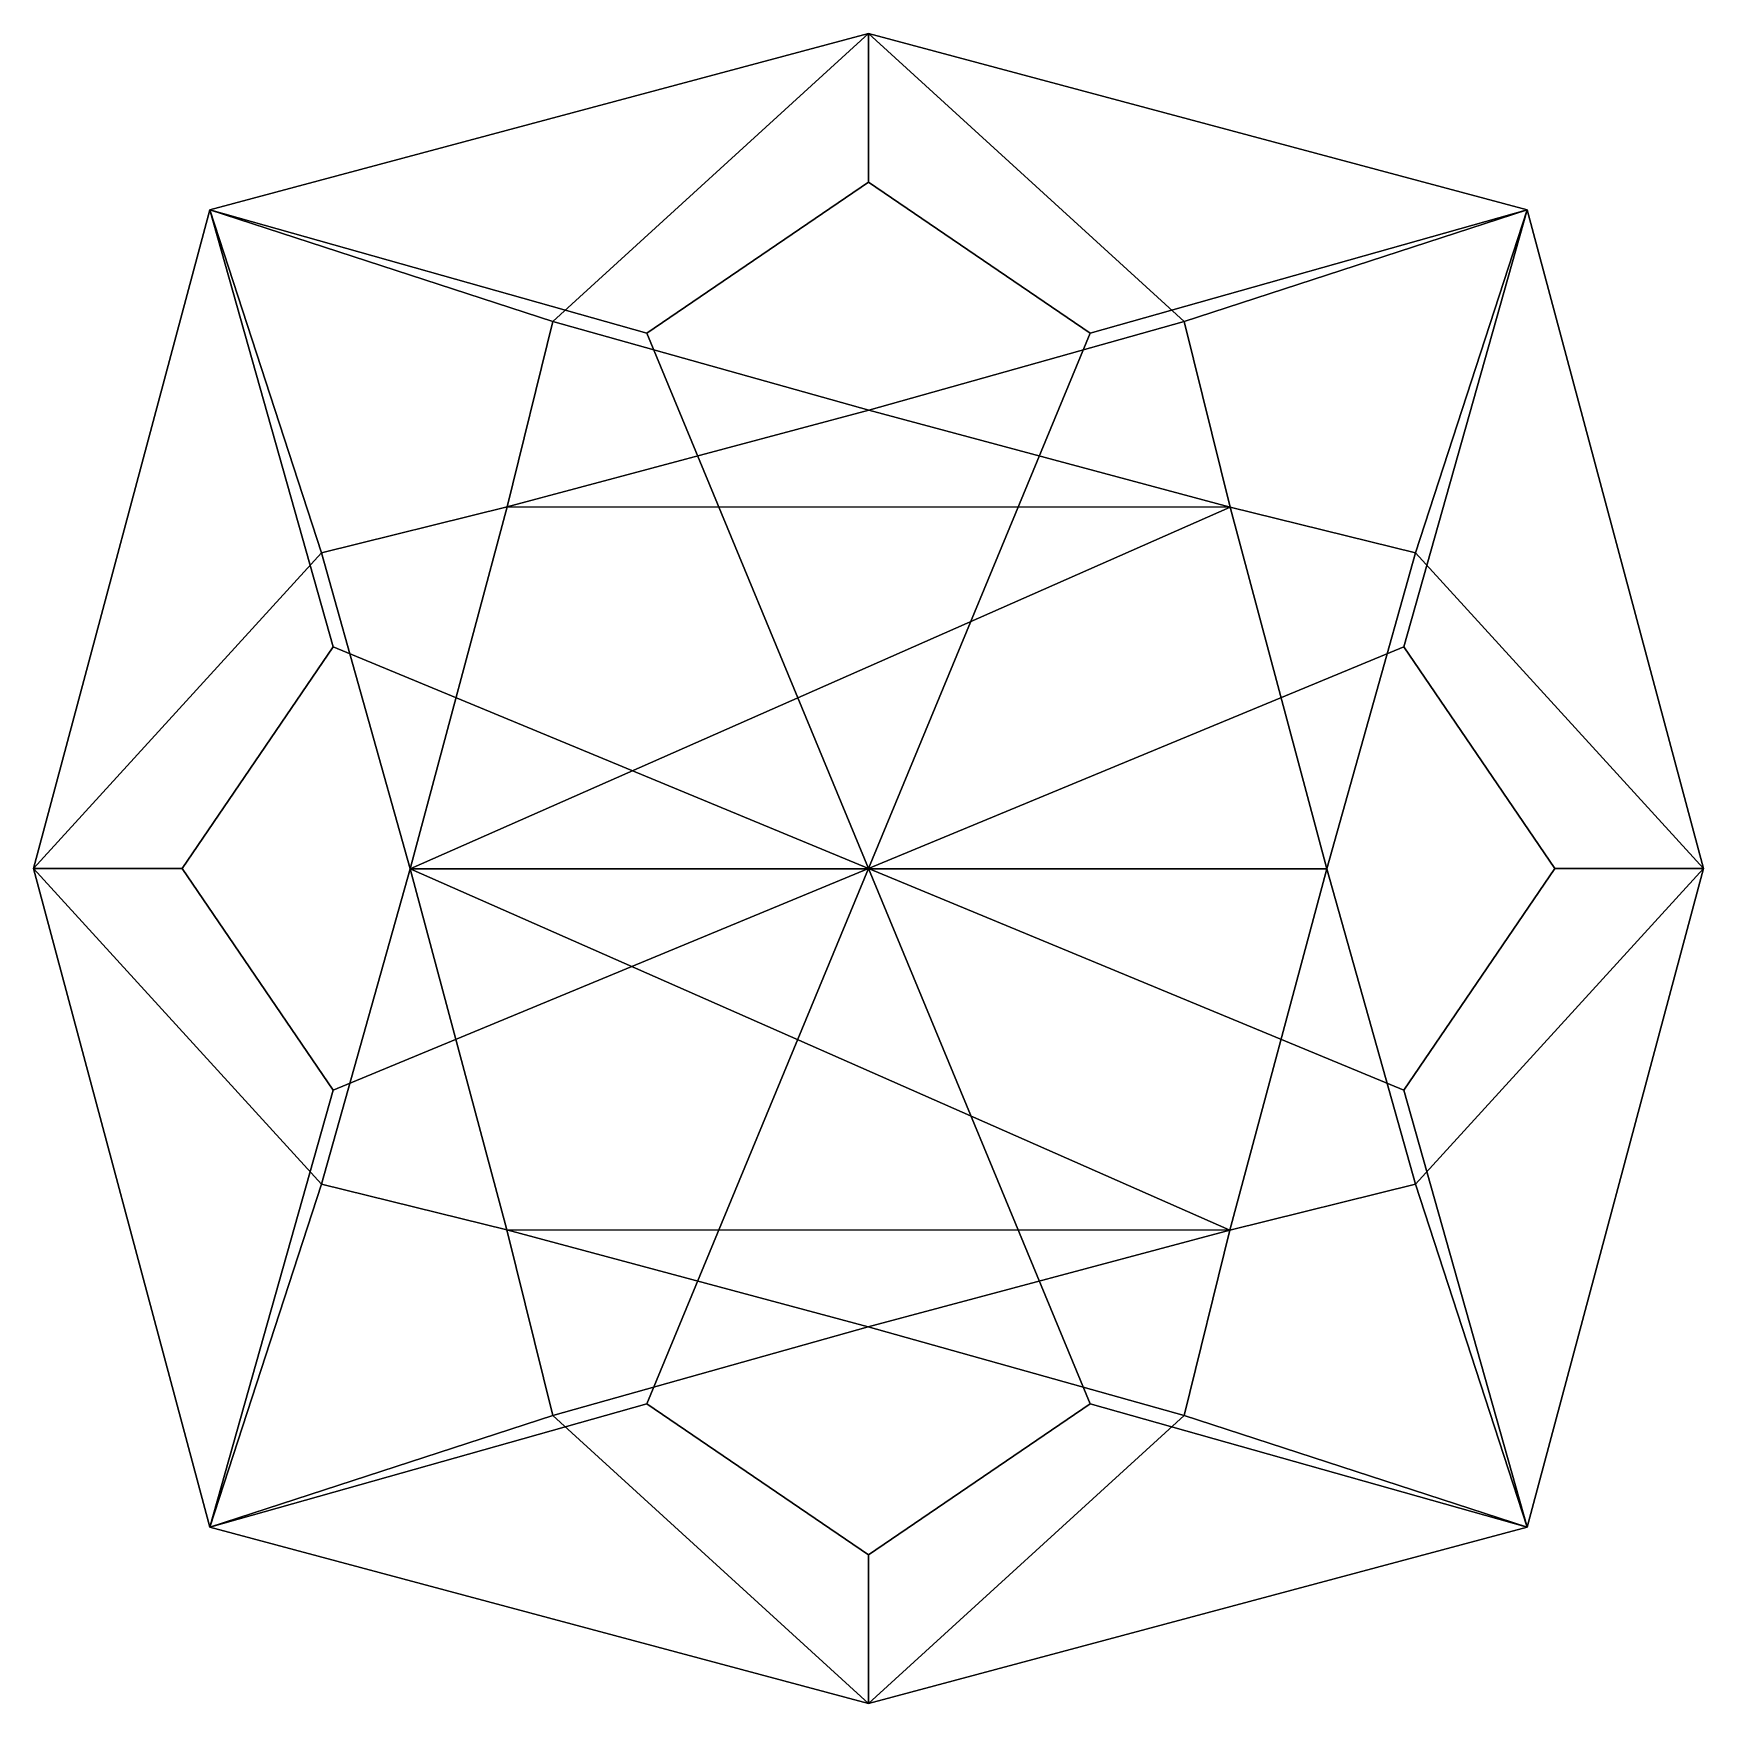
# Model space of a CAD drawing. Extents: x -1.71 to 0.36, y -1.03 to 1.03.
import ezdxf

# ---------------------------------------------------------------- set-up
doc = ezdxf.new("R2010")
doc.units = 0
doc.layers.add('Cylinder', color=15, linetype='CONTINUOUS')

msp = doc.modelspace()

# ---------------------------------------------------------------- linework, layer by layer
at = {"layer": 'Cylinder', "color": 0}
for points in [[(-1.492683, 0.815329, 0.621743), (-0.677355, 1.033795, 0.621671), (-0.677355, 1.033795, 0.659648), (-1.492683, 0.815329, 0.659649)], [(-1.492683, 0.815329, 0.621743), (-0.951804, 0.662579, 0.195384), (-0.677355, 0.849712, 0.358056), (-0.677355, 1.033795, 0.621671)], [(-1.492683, 0.815329, 0.659649), (-0.677355, 1.033795, 0.659648), (-1.068289, 0.677236, 0.918751)], [(-0.676762, 0.567426, 0.99853), (-1.068289, 0.677236, 0.918751), (-0.677355, 1.033795, 0.659648), (-0.28642, 0.677236, 0.918751)], [(-0.677355, 1.033795, 0.621671), (0.137973, 0.815329, 0.621743), (0.137973, 0.815329, 0.659649), (-0.677355, 1.033795, 0.659648)], [(-0.677355, 0.849712, 0.358056), (-0.402906, 0.662579, 0.195384), (0.137973, 0.815329, 0.621743), (-0.677355, 1.033795, 0.621671)], [(0.137973, 0.815329, 0.659649), (-0.28642, 0.677236, 0.918751), (-0.677355, 1.033795, 0.659648)], [(-0.951804, 0.662579, 0.195384), (-0.677355, 0, -0.380587), (-0.402906, 0.662579, 0.195384), (-0.677355, 0.849712, 0.358056)], [(-1.71115, -0.000001, 0.621671), (-1.492683, 0.815329, 0.621743), (-1.492683, 0.815329, 0.659649), (-1.71115, -0.000001, 0.659649)], [(-1.339934, 0.274449, 0.195384), (-1.492683, 0.815329, 0.621743), (-1.71115, -0.000001, 0.621671), (-1.527067, -0.000001, 0.358056)], [(-1.492683, 0.815329, 0.659649), (-1.354591, 0.390934, 0.918751), (-1.71115, -0.000001, 0.659649)], [(-1.339934, 0.274449, 0.195384), (-0.677355, 0, -0.380587), (-0.951804, 0.662579, 0.195384), (-1.492683, 0.815329, 0.621743)], [(-1.124593, 0.447673, 0.998558), (-1.354591, 0.390934, 0.918751), (-1.492683, 0.815329, 0.659649), (-1.068289, 0.677236, 0.918751)], [(-0.402906, 0.662579, 0.195384), (-0.677355, 0, -0.380587), (-0.014775, 0.27445, 0.195385), (0.137973, 0.815329, 0.621743)], [(-0.229681, 0.447239, 0.998557), (-0.28642, 0.677236, 0.918751), (0.137973, 0.815329, 0.659649), (-0.000118, 0.390935, 0.918751)], [(0.137973, 0.815329, 0.621743), (-0.014775, 0.27445, 0.195385), (0.172357, 0, 0.358057), (0.35644, 0, 0.621671)], [(0.137973, 0.815329, 0.659649), (0.35644, 0, 0.659649), (-0.000118, 0.390935, 0.918751)], [(0.137973, 0.815329, 0.621743), (0.35644, 0, 0.621671), (0.35644, 0, 0.659649), (0.137973, 0.815329, 0.659649)], [(-1.124593, 0.447673, 0.998558), (-1.068289, 0.677236, 0.918751), (-0.676762, 0.567426, 0.99853)], [(-0.676762, 0.567426, 0.99853), (-0.28642, 0.677236, 0.918751), (-0.229681, 0.447239, 0.998557)], [(-0.676762, 0.567426, 0.99853), (-0.229681, 0.447239, 0.998557), (-1.124593, 0.447673, 0.998558)], [(-1.24478, -0.000595, 0.99853), (-1.354591, 0.390934, 0.918751), (-1.124593, 0.447673, 0.998558)], [(-1.124593, 0.447673, 0.998558), (-0.229681, 0.447239, 0.998557), (-1.24478, -0.000595, 0.99853)], [(-0.229681, 0.447239, 0.998557), (-0.109929, -0.000594, 0.99853), (-1.24478, -0.000595, 0.99853)], [(-0.229681, 0.447239, 0.998557), (-0.000118, 0.390935, 0.918751), (-0.109929, -0.000594, 0.99853)], [(-1.354591, -0.390935, 0.918751), (-1.71115, -0.000001, 0.659649), (-1.354591, 0.390934, 0.918751), (-1.24478, -0.000595, 0.99853)], [(-0.109929, -0.000594, 0.99853), (-0.000118, 0.390935, 0.918751), (0.35644, 0, 0.659649), (-0.000118, -0.390935, 0.918751)], [(-0.677355, 0, -0.380587), (-1.339934, 0.274449, 0.195384), (-1.527067, -0.000001, 0.358056), (-1.339935, -0.27445, 0.195384)], [(-0.014775, 0.27445, 0.195385), (-0.677355, 0, -0.380587), (-0.014775, -0.27445, 0.195385), (0.172357, 0, 0.358057)], [(-0.951804, -0.66258, 0.195384), (-0.677355, 0, -0.380587), (-1.339935, -0.27445, 0.195384), (-1.492683, -0.815329, 0.621743)], [(-0.402906, -0.66258, 0.195384), (-0.677355, 0, -0.380587), (-0.951804, -0.66258, 0.195384), (-0.677355, -0.849712, 0.358056)], [(-0.014775, -0.27445, 0.195385), (-0.677355, 0, -0.380587), (-0.402906, -0.66258, 0.195384), (0.137973, -0.815329, 0.621742)], [(-0.014775, -0.27445, 0.195385), (0.137973, -0.815329, 0.621742), (0.35644, 0, 0.621671), (0.172357, 0, 0.358057)], [(0.137973, -0.815329, 0.659649), (-0.000118, -0.390935, 0.918751), (0.35644, 0, 0.659649)], [(0.35644, 0, 0.621671), (0.137973, -0.815329, 0.621742), (0.137973, -0.815329, 0.659649), (0.35644, 0, 0.659649)], [(-1.71115, -0.000001, 0.621671), (-1.492683, -0.815329, 0.621743), (-1.339935, -0.27445, 0.195384), (-1.527067, -0.000001, 0.358056)], [(-1.492683, -0.815329, 0.621743), (-1.71115, -0.000001, 0.621671), (-1.71115, -0.000001, 0.659649), (-1.492683, -0.815329, 0.659649)], [(-1.492683, -0.815329, 0.659649), (-1.71115, -0.000001, 0.659649), (-1.354591, -0.390935, 0.918751)], [(-1.125068, -0.447229, 0.998544), (-1.354591, -0.390935, 0.918751), (-1.24478, -0.000595, 0.99853)], [(-0.109929, -0.000594, 0.99853), (-0.230117, -0.447674, 0.998557), (-1.24478, -0.000595, 0.99853)], [(-1.24478, -0.000595, 0.99853), (-0.230117, -0.447674, 0.998557), (-1.125068, -0.447229, 0.998544)], [(-0.109929, -0.000594, 0.99853), (-0.000118, -0.390935, 0.918751), (-0.230117, -0.447674, 0.998557)], [(-1.125068, -0.447229, 0.998544), (-1.06829, -0.677238, 0.91875), (-1.492683, -0.815329, 0.659649), (-1.354591, -0.390935, 0.918751)], [(-0.230117, -0.447674, 0.998557), (-0.000118, -0.390935, 0.918751), (0.137973, -0.815329, 0.659649), (-0.28642, -0.677238, 0.91875)], [(-0.677949, -0.567426, 0.99853), (-1.06829, -0.677238, 0.91875), (-1.125068, -0.447229, 0.998544)], [(-1.125068, -0.447229, 0.998544), (-0.230117, -0.447674, 0.998557), (-0.677949, -0.567426, 0.99853)], [(-0.230117, -0.447674, 0.998557), (-0.28642, -0.677238, 0.91875), (-0.677949, -0.567426, 0.99853)], [(-0.677949, -0.567426, 0.99853), (-0.28642, -0.677238, 0.91875), (-0.677356, -1.033795, 0.659649), (-1.06829, -0.677238, 0.91875)], [(-1.492683, -0.815329, 0.621743), (-0.677356, -1.033795, 0.621671), (-0.677355, -0.849712, 0.358056), (-0.951804, -0.66258, 0.195384)], [(-1.492683, -0.815329, 0.659649), (-1.06829, -0.677238, 0.91875), (-0.677356, -1.033795, 0.659649)], [(0.137973, -0.815329, 0.621742), (-0.402906, -0.66258, 0.195384), (-0.677355, -0.849712, 0.358056), (-0.677356, -1.033795, 0.621671)], [(0.137973, -0.815329, 0.659649), (-0.677356, -1.033795, 0.659649), (-0.28642, -0.677238, 0.91875)], [(-0.677356, -1.033795, 0.621671), (-1.492683, -0.815329, 0.621743), (-1.492683, -0.815329, 0.659649), (-0.677356, -1.033795, 0.659649)], [(0.137973, -0.815329, 0.621742), (-0.677356, -1.033795, 0.621671), (-0.677356, -1.033795, 0.659649), (0.137973, -0.815329, 0.659649)]]:
    msp.add_3dface(points, dxfattribs=at)

doc.saveas('drawing.dxf')
